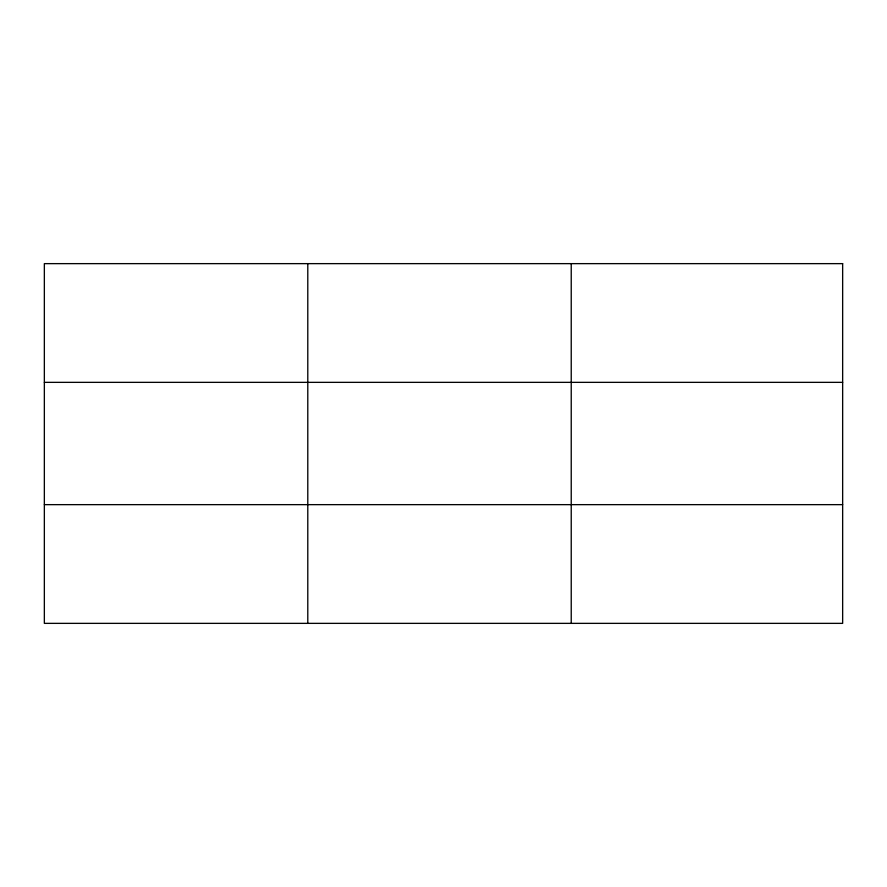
<?xml version="1.0" encoding="UTF-8"?>
<svg xmlns="http://www.w3.org/2000/svg" width="887" height="887" viewBox="0 0 887 887"><rect width="100%" height="100%" fill="white"/><g stroke="black" fill="none" stroke-linecap="round" stroke-linejoin="round"><path stroke-width="1.33" d="M307.789 623.361L307.789 263.639M571.228 623.361L571.228 263.639M44.35 382.352L842.65 382.352M44.35 504.648L842.65 504.648M842.65 263.639L842.65 623.361L44.35 623.361L44.35 263.639L842.65 263.639"/></g></svg>
